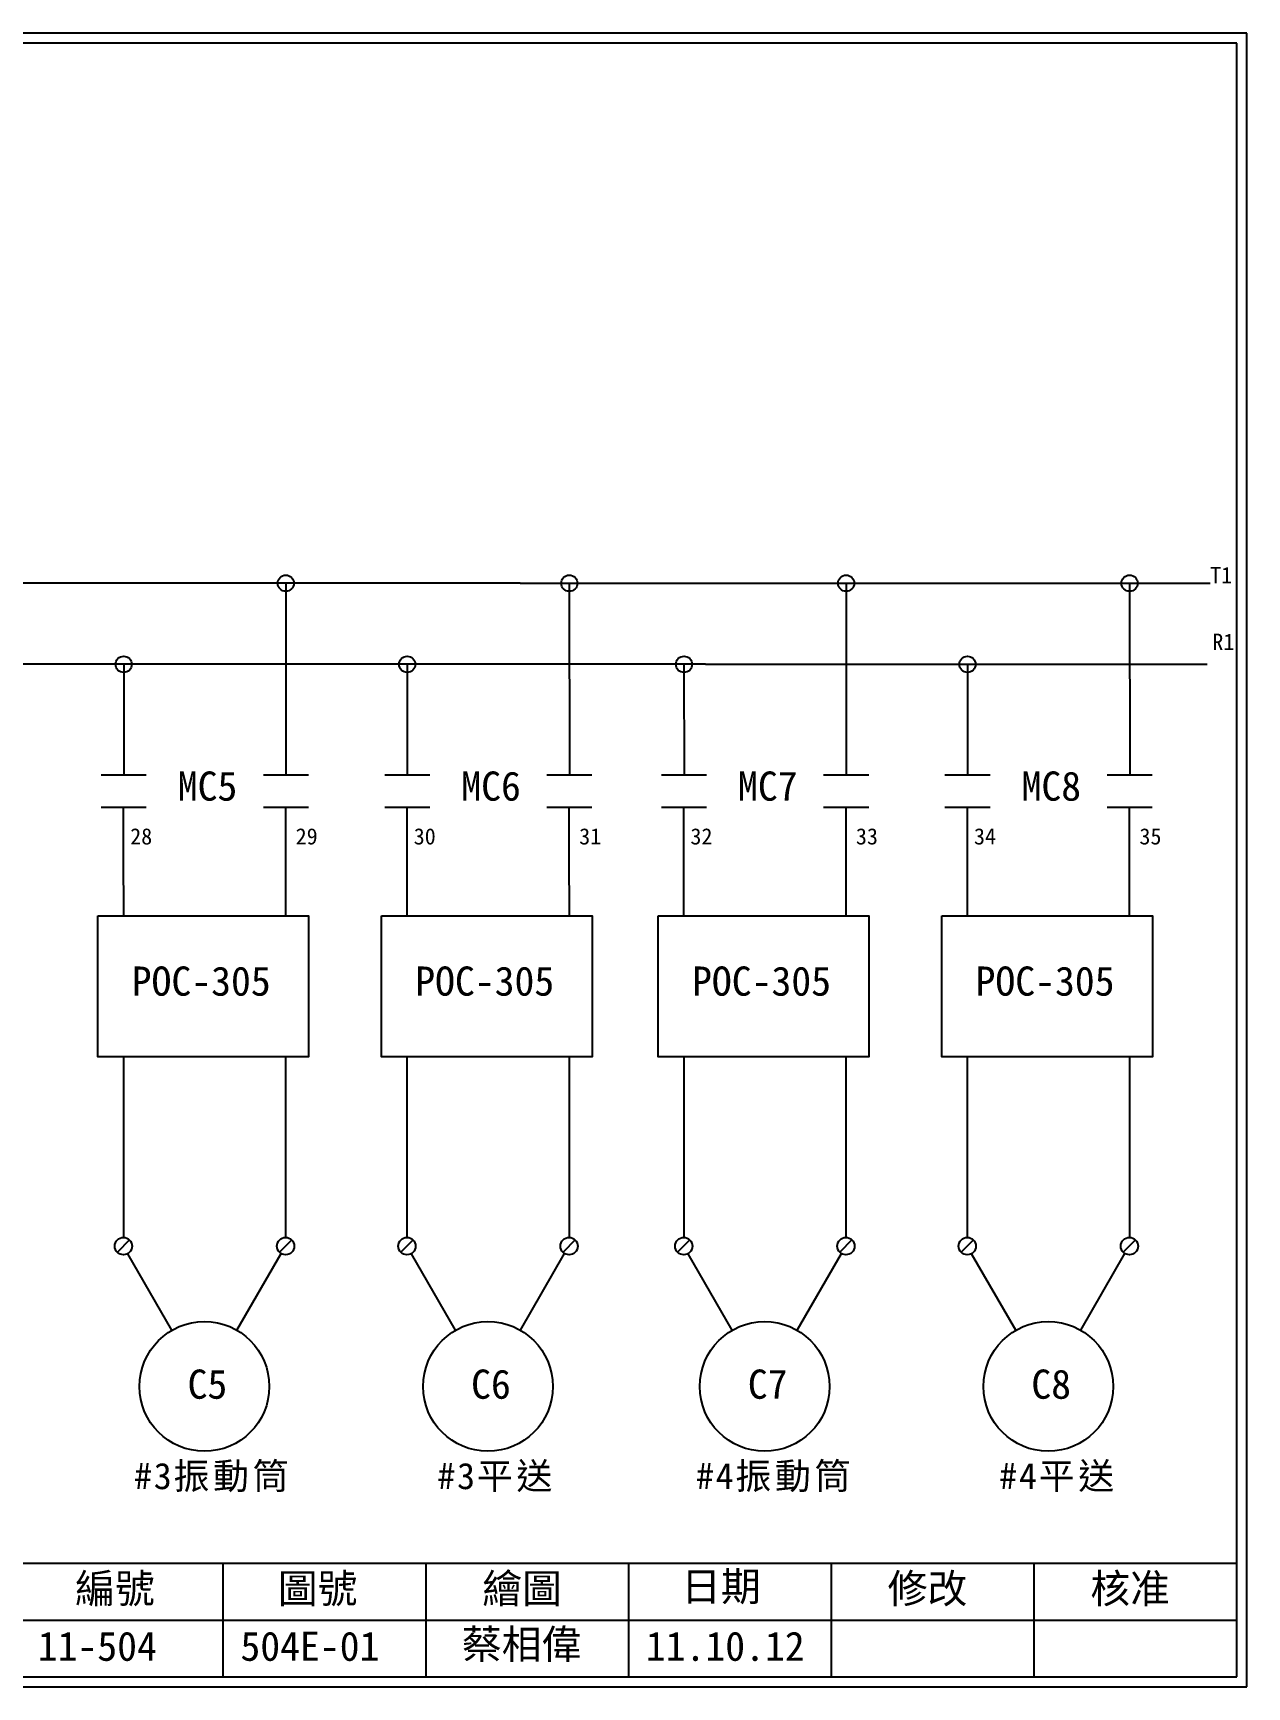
# Model space of a CAD drawing. Extents: x 10 to 297, y 3 to 207.
# Drawn here: x 147.3 to 297, y 3 to 207 of the extents above; entities that cross this region are included whole.
import ezdxf

# ---------------------------------------------------------------- set-up
doc = ezdxf.new("R2010")
doc.units = 0
doc.layers.get('0').update_dxf_attribs({"linetype": 'CONTINUOUS'})
doc.layers.add('圖框層', color=7, linetype='CONTINUOUS')
doc.layers.add('標尺寸層', color=3, linetype='CONTINUOUS')
doc.styles.add('STSL', font='KAIU.TTF')
doc.styles.add('標楷體', font='KAIU.TTF')

msp = doc.modelspace()

# ---------------------------------------------------------------- linework, layer by layer
for p, q in [((207.37, 139.12), (41.11, 139.12)), ((178.45, 139.12), (178.47, 115.47)), ((207.37, 139.12), (292.46, 139.12)), ((213.42, 139.12), (213.44, 115.47)), ((247.56, 139.12), (247.57, 115.47)), ((282.53, 139.12), (282.54, 115.47)), ((230.22, 129.12), (21.12, 129.12)), ((158.46, 129.12), (158.47, 115.47)), ((193.43, 129.12), (193.44, 115.47)), ((227.56, 129.12), (227.58, 115.47)), ((230.22, 129.12), (292.09, 129.12)), ((262.53, 129.12), (262.55, 115.47)), ((158.41, 111.49), (158.41, 105.63)), ((178.41, 111.49), (178.41, 105.63)), ((193.38, 111.49), (193.38, 105.63)), ((213.38, 111.49), (213.38, 105.63)), ((227.52, 111.49), (227.52, 105.63)), ((247.52, 111.49), (247.52, 105.63)), ((262.49, 111.49), (262.49, 105.63)), ((282.49, 111.49), (282.49, 105.63)), ((158.41, 105.63), (158.42, 98.1)), ((178.41, 105.63), (178.42, 98.1)), ((193.38, 105.63), (193.39, 98.1)), ((213.38, 105.63), (213.39, 98.1)), ((227.52, 105.63), (227.52, 98.1)), ((247.52, 105.63), (247.52, 98.1)), ((262.49, 105.63), (262.49, 98.1)), ((282.49, 105.63), (282.49, 98.1)), ((158.42, 80.72), (158.43, 58.43)), ((178.42, 80.72), (178.43, 58.43)), ((193.39, 80.72), (193.4, 58.43)), ((213.39, 80.72), (213.4, 58.43)), ((227.53, 80.72), (227.54, 58.43)), ((247.53, 80.72), (247.54, 58.43)), ((262.5, 80.72), (262.51, 58.43)), ((282.5, 80.72), (282.51, 58.43)), ((159.19, 58.12), (157.68, 56.6)), ((179.19, 58.12), (177.68, 56.6)), ((194.16, 58.12), (192.65, 56.6)), ((214.16, 58.12), (212.65, 56.6)), ((228.29, 58.12), (226.78, 56.6)), ((248.29, 58.12), (246.78, 56.6)), ((263.26, 58.12), (261.75, 56.6)), ((283.26, 58.12), (281.75, 56.6)), ((164.42, 46.99), (158.97, 56.43)), ((172.42, 46.99), (177.88, 56.44)), ((199.39, 46.99), (193.94, 56.43)), ((207.39, 46.99), (212.85, 56.44)), ((233.52, 46.99), (228.07, 56.43)), ((241.52, 46.99), (246.98, 56.44)), ((268.5, 46.99), (263.04, 56.43)), ((276.5, 46.99), (281.95, 56.44))]:
    msp.add_line(p, q)
for centre, radius in [((158.43, 57.36), 1.07), ((178.43, 57.36), 1.07), ((193.4, 57.36), 1.07), ((213.4, 57.36), 1.07), ((227.54, 57.36), 1.07), ((247.54, 57.36), 1.07), ((262.51, 57.36), 1.07), ((282.51, 57.36), 1.07), ((168.42, 40.06), 8), ((203.39, 40.06), 8), ((237.52, 40.06), 8), ((272.5, 40.06), 8)]:
    msp.add_circle(centre, radius)
at = {"layer": '圖框層', "color": 7}
for p, q in [((297, 206.97), (10, 206.97)), ((297, 3), (297, 206.97)), ((295.75, 205.72), (11.25, 205.72)), ((295.75, 4.25), (295.75, 205.72)), ((11.25, 18.25), (295.75, 18.25)), ((170.75, 4.25), (170.75, 18.25)), ((195.75, 4.25), (195.75, 18.25)), ((220.75, 4.25), (220.75, 18.25)), ((245.75, 4.25), (245.75, 18.25)), ((270.75, 4.25), (270.75, 18.25)), ((145.75, 11.25), (295.75, 11.25)), ((11.25, 4.25), (295.75, 4.25)), ((10, 3), (297, 3))]:
    msp.add_line(p, q, dxfattribs=at)
at = {"layer": '標尺寸層', "color": 7}
for p, q in [((155.69, 115.47), (161.25, 115.47)), ((175.69, 115.47), (181.25, 115.47)), ((190.66, 115.47), (196.22, 115.47)), ((210.66, 115.47), (216.22, 115.47)), ((224.79, 115.47), (230.36, 115.47)), ((244.79, 115.47), (250.36, 115.47)), ((259.76, 115.47), (265.33, 115.47)), ((279.76, 115.47), (285.33, 115.47)), ((155.69, 111.49), (161.25, 111.49)), ((158.41, 111.49), (158.41, 105.63)), ((175.69, 111.49), (181.25, 111.49)), ((190.66, 111.49), (196.22, 111.49)), ((193.38, 111.49), (193.38, 105.63)), ((210.66, 111.49), (216.22, 111.49)), ((224.79, 111.49), (230.36, 111.49)), ((227.52, 111.49), (227.52, 105.63)), ((244.79, 111.49), (250.36, 111.49)), ((259.76, 111.49), (265.33, 111.49)), ((262.49, 111.49), (262.49, 105.63)), ((279.76, 111.49), (285.33, 111.49))]:
    msp.add_line(p, q, dxfattribs=at)
for points in [[(155.27, 98.1), (181.26, 98.1), (181.26, 80.72), (155.27, 80.72)], [(190.24, 98.1), (216.24, 98.1), (216.24, 80.72), (190.24, 80.72)], [(224.38, 98.1), (250.37, 98.1), (250.37, 80.72), (224.38, 80.72)], [(259.35, 98.1), (285.34, 98.1), (285.34, 80.72), (259.35, 80.72)]]:
    msp.add_lwpolyline(points, close=True, dxfattribs=at)
for centre in [(178.45, 139.12), (213.42, 139.12), (247.56, 139.12), (282.53, 139.12), (158.46, 129.12), (193.43, 129.12), (227.57, 129.12), (262.53, 129.12)]:
    msp.add_circle(centre, 1, dxfattribs=at)

# ---------------------------------------------------------------- texts
at = {"color": 0, "char_height": 3.25, "width": 24.1454, "attachment_point": 2, "style": '標楷體'}
for s, insert in [('{\\T1.1;#3振動筒}', (169.49, 30.64)), ('{\\T1.1;#3平送}', (204.46, 30.64)), ('{\\T1.1;#4振動筒}', (238.79, 30.64)), ('{\\T1.1;#4平送}', (273.76, 30.64))]:
    msp.add_mtext(s, dxfattribs=dict(at, insert=insert))
at = {"layer": '圖框層', "color": 4, "style": 'STSL'}
for s, height, p in [('T1', 2, (292.46, 139.12)), ('R1', 2, (292.73, 130.9)), ('MC5', 3.6, (165.13, 112.3)), ('MC6', 3.6, (200.1, 112.3)), ('MC7', 3.6, (234.23, 112.3)), ('MC8', 3.6, (269.2, 112.3)), ('28', 2, (159.26, 106.9)), ('29', 2, (179.67, 106.9)), ('30', 2, (194.23, 106.9)), ('31', 2, (214.64, 106.9)), ('32', 2, (228.36, 106.9)), ('33', 2, (248.77, 106.9)), ('34', 2, (263.33, 106.9)), ('35', 2, (283.74, 106.9)), ('POC-305', 3.6, (159.45, 88.25)), ('POC-305', 3.6, (194.42, 88.25)), ('POC-305', 3.6, (228.56, 88.25)), ('POC-305', 3.6, (263.53, 88.25)), ('C5', 3.6, (166.34, 38.54)), ('C6', 3.6, (201.31, 38.54)), ('C7', 3.6, (235.44, 38.54)), ('C8', 3.6, (270.41, 38.54)), ('編號', 3.6, (152.47, 13.34)), ('圖號', 3.6, (177.47, 13.34)), ('繪圖', 3.6, (202.69, 13.34)), ('日期', 3.6, (227.22, 13.59)), ('修改', 3.6, (252.69, 13.34)), ('核准', 3.6, (277.69, 13.34)), ('蔡相偉', 3.6, (200.18, 6.47)), ('11-504', 3.6, (147.86, 6.22)), ('504E-01', 3.6, (172.86, 6.22)), ('11.10.12', 3.6, (222.86, 6.22))]:
    msp.add_text(s, height=height, dxfattribs=at).set_placement(p)

doc.saveas('drawing.dxf')
